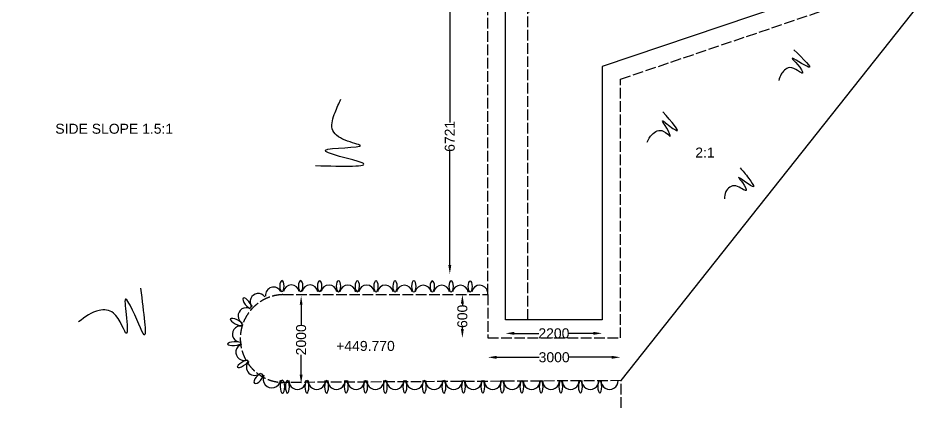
# Model space of a CAD drawing. Header units: millimetres. Extents: x 1443109 to 1578238, y 45507392 to 45603504.
# Drawn here: x 1454747 to 1474982, y 45539712 to 45548396 of the extents above; entities that cross this region are included whole.
import ezdxf

# ---------------------------------------------------------------- set-up
doc = ezdxf.new("R2010")
doc.units = ezdxf.units.MM
doc.header["$MEASUREMENT"] = 0
doc.linetypes.add('ACAD_ISO02W100', pattern=[15, 12, -3])
for name, color, linetype in [('DIMENSIONS', 7, 'Continuous'), ('DRAWING', 2, 'Continuous'), ('TEXT', 7, 'Continuous')]:
    doc.layers.add(name, color=color, linetype=linetype)
doc.styles.get("Standard").update_dxf_attribs({"font": 'arial.ttf', "height": 225})
doc.dimstyles.get("Standard").update_dxf_attribs({"dimtxt": 225, "dimasz": 200, "dimexe": 0.18, "dimexo": 0.0625, "dimgap": 0.09, "dimtad": 0, "dimdec": 0, "dimzin": 0, "dimdsep": 46, "dimtxsty": 'Standard', "dimcen": 0.09, "dimse1": 1, "dimse2": 1, "dimadec": 0, "dimazin": 0, "dimtfac": 1, "dimtdec": 0, "dimtofl": 0, "dimtmove": 0, "dimatfit": 3, "dimfxl": 1, "dimtolj": 1, "dimtzin": 0, "dimarcsym": 0})

# ---------------------------------------------------------------- blocks, each defined once
blk = doc.blocks.new('*D75')
at = {"layer": 'Defpoints', "color": 0, "transparency": 16777216}
for p in [(1465732, 45541590), (1467911, 45541590), (1467911, 45541284)]:
    blk.add_point(p, dxfattribs=at)
at = {"layer": 'DIMENSIONS', "color": 0, "lineweight": -2, "transparency": 16777216}
for p, q in [((1465932, 45541284), (1466484, 45541284)), ((1467711, 45541284), (1467159, 45541284))]:
    blk.add_line(p, q, dxfattribs=at)
at = {"layer": 'DIMENSIONS', "color": 0, "transparency": 16777216}
for points in [[(1465932, 45541318), (1465932, 45541251), (1465732, 45541284)], [(1467711, 45541318), (1467711, 45541251), (1467911, 45541284)]]:
    blk.add_solid(points, dxfattribs=at)
at = {"layer": 'DIMENSIONS', "color": 0, "transparency": 16777216, "insert": (1466822, 45541284), "char_height": 225, "attachment_point": 5}
blk.add_mtext('\\A1;2200', dxfattribs=at)
blk = doc.blocks.new('*D76')
at = {"layer": 'Defpoints', "color": 0, "transparency": 16777216}
for p in [(1465331, 45541180), (1468324, 45541180), (1465331, 45540744)]:
    blk.add_point(p, dxfattribs=at)
at = {"layer": 'DIMENSIONS', "color": 0, "lineweight": -2, "transparency": 16777216}
for p, q in [((1465531, 45540744), (1466492, 45540744)), ((1468124, 45540744), (1467163, 45540744))]:
    blk.add_line(p, q, dxfattribs=at)
at = {"layer": 'DIMENSIONS', "color": 0, "transparency": 16777216}
for points in [[(1465531, 45540777), (1465531, 45540710), (1465331, 45540744)], [(1468124, 45540777), (1468124, 45540710), (1468324, 45540744)]]:
    blk.add_solid(points, dxfattribs=at)
at = {"layer": 'DIMENSIONS', "color": 0, "transparency": 16777216, "insert": (1466828, 45540744), "char_height": 225, "attachment_point": 5}
blk.add_mtext('\\A1;3000', dxfattribs=at)
blk = doc.blocks.new('*D147')
at = {"layer": 'Defpoints', "color": 0, "transparency": 16777216}
for p in [(1461127, 45542127), (1461138, 45542127), (1461138, 45540151)]:
    blk.add_point(p, dxfattribs=at)
at = {"layer": 'DIMENSIONS', "color": 0, "lineweight": -2, "transparency": 16777216}
for p, q in [((1461127, 45541927), (1461127, 45541477)), ((1461127, 45540351), (1461127, 45540801))]:
    blk.add_line(p, q, dxfattribs=at)
at = {"layer": 'DIMENSIONS', "color": 0, "transparency": 16777216}
for points in [[(1461094, 45541927), (1461160, 45541927), (1461127, 45542127)], [(1461094, 45540351), (1461160, 45540351), (1461127, 45540151)]]:
    blk.add_solid(points, dxfattribs=at)
at = {"layer": 'DIMENSIONS', "color": 0, "transparency": 16777216, "insert": (1461127, 45541139), "char_height": 225, "attachment_point": 5, "rotation": 90}
blk.add_mtext('\\A1;2000', dxfattribs=at)
blk = doc.blocks.new('*D148')
at = {"layer": 'Defpoints', "color": 0, "transparency": 16777216}
for p in [(1464664, 45548830), (1464477, 45542622), (1464664, 45542622)]:
    blk.add_point(p, dxfattribs=at)
at = {"layer": 'DIMENSIONS', "color": 0, "lineweight": -2, "transparency": 16777216}
for p, q in [((1464477, 45548630), (1464477, 45546041)), ((1464477, 45542822), (1464477, 45545411))]:
    blk.add_line(p, q, dxfattribs=at)
at = {"layer": 'DIMENSIONS', "color": 0, "transparency": 16777216}
for points in [[(1464444, 45548630), (1464510, 45548630), (1464477, 45548830)], [(1464444, 45542822), (1464510, 45542822), (1464477, 45542622)]]:
    blk.add_solid(points, dxfattribs=at)
at = {"layer": 'DIMENSIONS', "color": 0, "transparency": 16777216, "insert": (1464477, 45545726), "char_height": 225, "attachment_point": 5, "rotation": 90}
blk.add_mtext('\\A1;6721', dxfattribs=at)
blk = doc.blocks.new('*D149')
at = {"layer": 'Defpoints', "color": 0, "transparency": 16777216}
for p in [(1465331, 45542157), (1464760, 45541180), (1465331, 45541180)]:
    blk.add_point(p, dxfattribs=at)
at = {"layer": 'DIMENSIONS', "color": 0, "lineweight": -2, "transparency": 16777216}
for p, q in [((1464760, 45541957), (1464760, 45541917)), ((1464760, 45541380), (1464760, 45541419))]:
    blk.add_line(p, q, dxfattribs=at)
at = {"layer": 'DIMENSIONS', "color": 0, "transparency": 16777216}
for points in [[(1464727, 45541957), (1464793, 45541957), (1464760, 45542157)], [(1464727, 45541380), (1464793, 45541380), (1464760, 45541180)]]:
    blk.add_solid(points, dxfattribs=at)
at = {"layer": 'DIMENSIONS', "color": 0, "transparency": 16777216, "insert": (1464760, 45541668), "char_height": 225, "attachment_point": 5, "rotation": 90}
blk.add_mtext('\\A1;600', dxfattribs=at)

msp = doc.modelspace()

# ---------------------------------------------------------------- linework, layer by layer
at = {"layer": 'DIMENSIONS', "color": 0}
for points in [[(1472231.5, 45547680), (1472558.5, 45547289), (1472189, 45547484.5), (1472313.5, 45547345), (1472422, 45547154), (1472138, 45547275), (1472019, 45547217), (1471942.5, 45547127), (1471889.5, 45546987.5)], [(1461450, 45545065.5), (1462501, 45545127), (1461675, 45545414), (1462461, 45545520), (1462116.5, 45545639), (1461829.5, 45545899), (1461891.5, 45546263), (1462024, 45546567)], [(1468921, 45545594), (1469037.5, 45545769.5), (1469286.5, 45545844), (1469444.5, 45545725.5), (1469365.5, 45545907.5), (1469271.5, 45546074), (1469468.5, 45545929), (1469584, 45545860.5), (1469274.5, 45546278)], [(1471020, 45545012.5), (1471214, 45544776.5), (1471318.5, 45544591), (1470985, 45544795.5), (1471070.5, 45544683), (1471152, 45544503.5), (1470921.5, 45544607.5), (1470697.5, 45544479), (1470665, 45544313.5)], [(1457507, 45542301), (1457586.5, 45541252.5), (1457273, 45541918), (1457180.5, 45542054.5), (1457185, 45541706.5), (1457189.5, 45541283.5), (1456898.5, 45541741.5), (1456576.5, 45541799), (1456113.5, 45541543.5)]]:
    msp.add_spline(points, degree=3, dxfattribs=at)
at = {"layer": 'DRAWING', "color": 0}
for points in [[(1449071.5, 45563794.5), (1465720, 45563836), (1465720, 45571141.5), (1467925, 45571141.5), (1467925, 45565423), (1478024.5, 45562077.5), (1478024.5, 45550724), (1467911, 45547300), (1467911, 45541590), (1465732.5, 45541590), (1465732.5, 45548890), (1445464.5, 45548890)], [(1468335, 45540218), (1475688.3, 45549513.6)]]:
    msp.add_lwpolyline(points, dxfattribs=at)
at = {"layer": 'DRAWING', "color": 0, "linetype": 'ACAD_ISO02W100', "ltscale": 20}
for points in [[(1466234, 45541590), (1466234, 45548523.5), (1476228, 45551903), (1476228, 45560895), (1466220, 45564197.5), (1466220, 45571141.5)], [(1465331, 45542157), (1465331, 45541179.5), (1468324, 45541179.5), (1468324, 45547015.5), (1478406, 45550435.5), (1478406, 45552430)]]:
    msp.add_lwpolyline(points, dxfattribs=at)
at = {"layer": 'DRAWING', "color": 0}
msp.add_lwpolyline([(1449049.5, 45548890), (1449049.5, 45544556.5, 0.0820494), (1449070.5, 45542094.5, 0.3738681), (1457721, 45536243), (1468335, 45536306.5), (1468335, 45534900)], format="xyb", dxfattribs=at)
at = {"layer": 'DRAWING', "color": 0, "linetype": 'ACAD_ISO02W100', "ltscale": 20}
msp.add_lwpolyline([(1468335, 45536306.5), (1468335, 45540218), (1460713, 45540175.5, -0.9659349), (1460713, 45542157), (1465331, 45542157), (1465331, 45548890)], format="xyb", dxfattribs=at)
at = {"layer": 'DRAWING', "color": 0}
for centre, radius, start, end in [((1460904.1, 45542196.2), 179.1, 9.02485, 170.43981), ((1461327.1, 45542195.3), 179.1, 9.02485, 170.43981), ((1461755.6, 45542194.4), 179.1, 9.02485, 170.43981), ((1462178.6, 45542193.4), 179.1, 9.02485, 170.43981), ((1462602.1, 45542192.5), 179.1, 9.02485, 170.43981), ((1463025.1, 45542191.6), 179.1, 9.02485, 170.43981), ((1463453.6, 45542190.7), 179.1, 9.02485, 170.43981), ((1463876.6, 45542189.7), 179.1, 9.02485, 170.43981), ((1464293.6, 45542188.8), 179.1, 9.02485, 170.43981), ((1464716.6, 45542187.9), 179.1, 9.02485, 170.43981), ((1465151.6, 45542191.4), 179.1, 9.02485, 170.43981), ((1460161.7, 45542002.4), 182, 36.51285, 218.7934), ((1460504.8, 45542147.8), 179.1, 25.99099, 187.40596), ((1459890.3, 45541677.8), 183.9, 61.31834, 243.49862), ((1459762, 45541267.9), 183.1, 80.95325, 273.65971), ((1459843.2, 45540858.1), 186.4, 109.14993, 293.8018), ((1460080.1, 45540520), 185.4, 136.67665, 314.65196), ((1460467.9, 45540253.2), 198, 153.92033, 351.95755), ((1461043.5, 45540213.8), 192.5, 178.60808, 1.27988), ((1461479.5, 45540213.8), 192.5, 178.60808, 1.27988), ((1461922.5, 45540213.8), 192.5, 178.60808, 1.27988), ((1462364, 45540213.8), 192.5, 178.60808, 1.27988), ((1462800, 45540213.8), 192.5, 178.60808, 1.27988), ((1463245, 45540213.8), 192.5, 178.60808, 1.27988), ((1463686.5, 45540213.8), 192.5, 178.60808, 1.27988), ((1464122.5, 45540213.8), 192.5, 178.60808, 1.27988), ((1464565.5, 45540213.8), 192.5, 178.60808, 1.27988), ((1465007, 45540213.8), 192.5, 178.60808, 1.27988), ((1465443, 45540213.8), 192.5, 178.60808, 1.27988), ((1465879.5, 45540213.8), 192.5, 178.60808, 1.27988), ((1466321, 45540213.8), 192.5, 178.60808, 1.27988), ((1466757, 45540213.8), 192.5, 178.60808, 1.27988), ((1467200, 45540213.8), 192.5, 178.60808, 1.27988), ((1467641.5, 45540213.8), 192.5, 178.60808, 1.27988), ((1468077.5, 45540213.8), 192.5, 178.60808, 1.27988)]:
    msp.add_arc(centre, radius, start, end, dxfattribs=at)
at = {"layer": 'DRAWING', "color": 0, "extrusion": (0, 0, -1)}
for centre, major_axis, ratio in [((1460693.8, 45542349.7), (-0.3, -123.6), 0.4086652), ((1461116.8, 45542348.8), (-0.3, -123.6), 0.4086652), ((1461545.3, 45542347.8), (-0.3, -123.6), 0.4086652), ((1461968.3, 45542346.9), (-0.3, -123.6), 0.4086652), ((1462391.8, 45542346), (-0.3, -123.6), 0.4086652), ((1462814.8, 45542345.1), (-0.3, -123.6), 0.4086652), ((1463243.3, 45542344.1), (-0.3, -123.6), 0.4086652), ((1463666.3, 45542343.2), (-0.3, -123.6), 0.4086652), ((1464083.3, 45542342.3), (-0.3, -123.6), 0.4086652), ((1464506.3, 45542341.4), (-0.3, -123.6), 0.4086652), ((1464934.8, 45542340.4), (-0.3, -123.6), 0.4086652), ((1459908.6, 45541968.9), (86.1, -109.6), 0.3833375), ((1459664.2, 45541542.5), (133.2, -67), 0.3252415), ((1459623.6, 45541051.7), (153.6, 9.7), 0.2731295), ((1459810.4, 45540592.9), (122.4, 72.4), 0.2869898), ((1460162.7, 45540260.3), (87.2, 102.8), 0.4461815), ((1460705.8, 45540080.7), (-1.2, 144.7), 0.3591115), ((1460817.5, 45540077), (0, 141.5), 0.3108769), ((1461258, 45540077), (0, 141.5), 0.3108769), ((1461701, 45540077), (0, 141.5), 0.3108769), ((1462142.5, 45540077), (0, 141.5), 0.3108769), ((1462578.5, 45540077), (0, 141.5), 0.3108769), ((1463023.5, 45540077), (0, 141.5), 0.3108769), ((1463465, 45540077), (0, 141.5), 0.3108769), ((1463901, 45540077), (0, 141.5), 0.3108769), ((1464344, 45540077), (0, 141.5), 0.3108769), ((1464785.5, 45540077), (0, 141.5), 0.3108769), ((1465221.5, 45540077), (0, 141.5), 0.3108769), ((1465658, 45540077), (0, 141.5), 0.3108769), ((1466099.5, 45540077), (0, 141.5), 0.3108769), ((1466535.5, 45540077), (0, 141.5), 0.3108769), ((1466978.5, 45540077), (0, 141.5), 0.3108769), ((1467420, 45540077), (0, 141.5), 0.3108769), ((1467856, 45540077), (0, 141.5), 0.3108769)]:
    msp.add_ellipse(centre, major_axis=major_axis, ratio=ratio, dxfattribs=at)

# ---------------------------------------------------------------- texts
at = {"layer": 'DIMENSIONS', "color": 0}
msp.add_text('2:1', height=225, dxfattribs=at).set_placement((1470007.6, 45545247.9))
at = {"layer": 'TEXT', "color": 0}
for s, p in [('SIDE SLOPE 1.5:1', (1455587.9, 45545784.9)), ('+449.770', (1461916.6, 45540888))]:
    msp.add_text(s, height=225, dxfattribs=at).set_placement(p)

# ---------------------------------------------------------------- dimensions: what is measured, and where the dimension line sits
at = {"layer": 'DIMENSIONS', "color": 0}
for base, p1, p2, text, picture, middle in [((1464477, 45542621.5), (1464664.5, 45548830), (1464664.5, 45542621.5), '6721', '*D148', (1464477, 45545725.8)), ((1464760, 45541179.5), (1465331, 45542157), (1465331, 45541179.5), '600', '*D149', (1464760, 45541668.2)), ((1461127, 45542127), (1461137.5, 45540151), (1461137.5, 45542127), '2000', '*D147', (1461127, 45541139))]:
    dim = msp.add_linear_dim(base=base, p1=p1, p2=p2, angle=90, text=text, dimstyle='Standard', dxfattribs=at)
    dim.commit()
    dim.dimension.update_dxf_attribs({"geometry": picture, "text_midpoint": middle})
for base, p1, p2, text, picture, middle in [((1467911, 45541284.5), (1465732.5, 45541590), (1467911, 45541590), '2200', '*D75', (1466821.8, 45541284.5)), ((1465331, 45540743.5), (1468324, 45541179.5), (1465331, 45541179.5), '3000', '*D76', (1466827.5, 45540743.5))]:
    dim = msp.add_linear_dim(base=base, p1=p1, p2=p2, text=text, dimstyle='Standard', dxfattribs=at)
    dim.commit()
    dim.dimension.update_dxf_attribs({"geometry": picture, "text_midpoint": middle})

doc.saveas('drawing.dxf')
